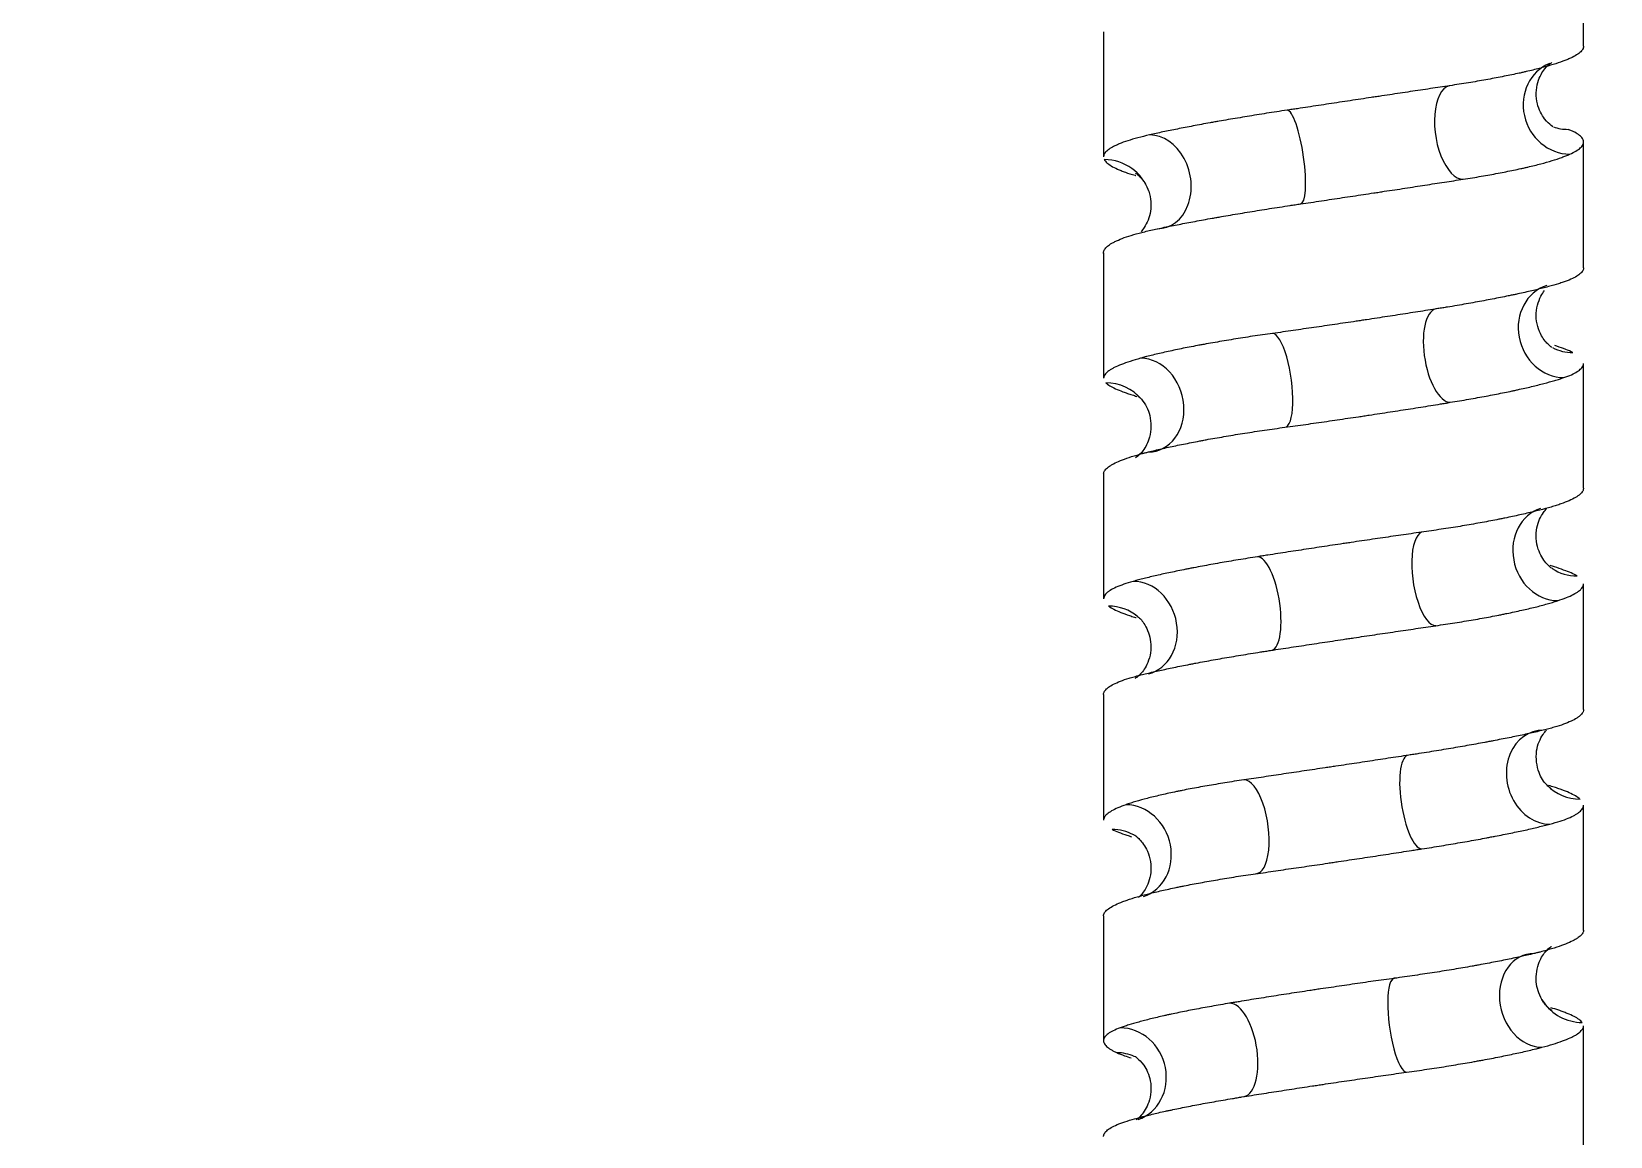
# Model space of a CAD drawing. Header units: millimetres. Extents: x 6110 to 6704, y -2661 to -1821.
# Drawn here: x 6578.83 to 6591.33, y -2314.88 to -2306.13 of the extents above; entities that cross this region are included whole.
import ezdxf

# ---------------------------------------------------------------- set-up
doc = ezdxf.new("R2010")
doc.units = ezdxf.units.MM
doc.header["$LTSCALE"] = 0.1
doc.linetypes.add('HIDDEN2', pattern=[4.7625, 3.175, -1.5875])
doc.layers.add('1', color=4, linetype='HIDDEN2', lineweight=13)
doc.layers.add('DIM', color=3, linetype='Continuous', lineweight=9)

msp = doc.modelspace()

# ---------------------------------------------------------------- hatches: boundary and pattern name
at = {"layer": 'DIM'}
h = msp.add_hatch(dxfattribs=at)
h.set_pattern_fill('ANSI31', color=2)
edge = h.paths.add_edge_path()
edge.add_line((6619.617, -2595.98), (6619.617, -1962.206))
edge.add_line((6634.617, -1966.11), (6619.617, -1966.11))
edge.add_line((6634.617, -2610.98), (6634.617, -1966.11))
edge.add_line((6634.617, -2610.98), (6184.457, -2610.98))
edge.add_line((6619.617, -2595.98), (6184.457, -2595.98))
edge.add_line((6184.457, -2610.98), (6184.457, -2595.98))

# ---------------------------------------------------------------- linework, layer by layer
at = {"layer": '1', "color": 7, "linetype": 'Continuous', "lineweight": -3}
for p, q in [((6591.122, -2306.245), (6591.122, -2305.257)), ((6587.322, -2306.13), (6587.322, -2307.122)), ((6591.122, -2307.999), (6591.122, -2307.003)), ((6587.322, -2307.88), (6587.322, -2308.873)), ((6591.121, -2309.746), (6591.122, -2308.757)), ((6587.322, -2309.63), (6587.321, -2310.621)), ((6590.878, -2310.383), (6590.875, -2310.382)), ((6591.121, -2311.498), (6591.121, -2310.504)), ((6587.321, -2311.379), (6587.321, -2312.373)), ((6591.121, -2313.247), (6591.121, -2312.256)), ((6587.561, -2312.491), (6587.56, -2312.491)), ((6587.321, -2313.131), (6587.321, -2314.12)), ((6591.121, -2314.997), (6591.121, -2314.004)), ((6587.573, -2314.248), (6587.564, -2314.244))]:
    msp.add_line(p, q, dxfattribs=at)
for centre, major_axis, ratio, start_param, end_param in [((6590.993, -2306.729), (0.141, -0.347), 0.922387, 3.142098, 5.922125), ((6590.125, -2306.927), (0.057, -0.371), 0.471588, 3.068767, 6.210586), ((6588.827, -2307.123), (0.055, -0.371), 0.205992, 6.254372, 9.393361), ((6591.015, -2306.532), (0.142, 0.347), 0.935648, 3.171113, 3.508158), ((6587.717, -2307.319), (0.08, -0.366), 0.785239, 6.112913, 9.254605), ((6587.324, -2307.514), (0.355, 0.12), 0.988317, 6.282662, 7.522778), ((6590.945, -2308.497), (0.115, -0.357), 0.899286, 3.142089, 6.001617), ((6590.017, -2308.694), (0.06, -0.37), 0.413727, 3.075451, 6.21443), ((6588.708, -2308.891), (0.052, -0.371), 0.267516, 6.246477, 9.388169), ((6591.052, -2308.3), (0.181, 0.329), 0.953163, 3.158432, 3.622905), ((6587.645, -2309.087), (0.095, -0.363), 0.821278, 6.073307, 9.211958), ((6587.334, -2309.282), (0.287, 0.242), 0.984857, 6.282499, 7.146098), ((6590.891, -2310.265), (0.11, -0.358), 0.869087, 3.141973, 6.019965), ((6589.904, -2310.462), (0.054, -0.371), 0.35644, 3.089548, 6.231239), ((6588.592, -2310.659), (0.057, -0.371), 0.328088, 6.234505, 9.373144), ((6591.08, -2310.068), (0.206, 0.314), 0.969708, 3.14003, 3.708005), ((6587.581, -2310.854), (0.096, -0.362), 0.856093, 0.000237, 2.918447), ((6587.351, -2311.05), (0.239, 0.289), 0.973971, 6.280141, 6.959185), ((6590.829, -2312.033), (0.092, -0.364), 0.838765, 2.93172, 6.073408), ((6589.789, -2312.23), (0.057, -0.371), 0.295371, 3.096959, 6.235583), ((6588.479, -2312.426), (0.054, -0.371), 0.387283, 6.227316, 9.369059), ((6591.102, -2311.836), (0.269, 0.261), 0.979233, 3.141829, 3.931522), ((6587.522, -2312.622), (0.116, -0.356), 0.885109, 0.000357, 2.859398), ((6587.377, -2312.818), (0.183, 0.327), 0.962533, 0.000489, 0.494517), ((6590.761, -2313.801), (0.091, -0.364), 0.801478, 2.944083, 6.082692), ((6589.672, -2313.998), (0.051, -0.371), 0.235337, 3.108313, 6.25003), ((6588.368, -2314.194), (0.061, -0.37), 0.444747, 6.21251, 9.351442), ((6591.115, -2313.604), (0.323, 0.19), 0.987856, 3.132155, 3.190227), ((6591.115, -2313.604), (0.323, 0.19), 0.987856, 3.190227, 4.175243), ((6587.472, -2314.39), (0.122, -0.355), 0.912864, 0.000287, 2.838059), ((6587.409, -2314.586), (0.164, 0.337), 0.943613, 0.026658, 0.427369)]:
    msp.add_ellipse(centre, major_axis=major_axis, ratio=ratio, start_param=start_param, end_param=end_param, dxfattribs=at)
for points, knots in [([(6591.122, -2306.245), (6591.122, -2306.247), (6591.121, -2306.249), (6591.121, -2306.253), (6591.12, -2306.255), (6591.117, -2306.266), (6591.112, -2306.274), (6591.097, -2306.291), (6591.078, -2306.308), (6591.049, -2306.325), (6591.023, -2306.338), (6591.014, -2306.342), (6590.999, -2306.348), (6590.994, -2306.35), (6590.984, -2306.354), (6590.978, -2306.356), (6590.973, -2306.358)], [0, 0, 0, 0, 0.054399, 0.054399, 0.110023, 0.110023, 0.332517, 0.332517, 0.555011, 0.777506, 0.777506, 0.888753, 0.888753, 0.944376, 0.944376, 1, 1, 1, 1]), ([(6590.973, -2306.358), (6590.951, -2306.367), (6590.927, -2306.375), (6590.875, -2306.392), (6590.819, -2306.408), (6590.755, -2306.425), (6590.704, -2306.438), (6590.677, -2306.444), (6590.65, -2306.45), (6590.631, -2306.455), (6590.622, -2306.457), (6590.574, -2306.467), (6590.534, -2306.475), (6590.452, -2306.492), (6590.366, -2306.508), (6590.275, -2306.524), (6590.204, -2306.536), (6590.18, -2306.54), (6590.131, -2306.547), (6590.106, -2306.551), (6590.081, -2306.555)], [0, 0, 0, 0, 0.125, 0.125, 0.25, 0.375, 0.375, 0.4375, 0.46875, 0.46875, 0.5, 0.5, 0.625, 0.625, 0.75, 0.875, 0.875, 0.9375, 0.9375, 1, 1, 1, 1]), ([(6590.879, -2306.885), (6590.879, -2306.885), (6590.869, -2306.875), (6590.81, -2306.829), (6590.741, -2306.699), (6590.746, -2306.532), (6590.814, -2306.417), (6590.861, -2306.379), (6590.869, -2306.375), (6590.869, -2306.374)], [0, 0, 0, 0, 0.122543, 0.266352, 0.424561, 0.608537, 0.762999, 0.893933, 1, 1, 1, 1]), ([(6590.081, -2306.555), (6590.031, -2306.563), (6589.98, -2306.57), (6589.876, -2306.586), (6589.77, -2306.602), (6589.662, -2306.618), (6589.58, -2306.631), (6589.552, -2306.635), (6589.511, -2306.641), (6589.497, -2306.643), (6589.469, -2306.647), (6589.455, -2306.649), (6589.385, -2306.66), (6589.329, -2306.668), (6589.217, -2306.685), (6589.106, -2306.702), (6588.995, -2306.719), (6588.912, -2306.731), (6588.884, -2306.735), (6588.843, -2306.742), (6588.829, -2306.744), (6588.801, -2306.748), (6588.787, -2306.75), (6588.774, -2306.752)], [0, 0, 0, 0, 0.125, 0.125, 0.25, 0.375, 0.375, 0.4375, 0.4375, 0.46875, 0.46875, 0.5, 0.5, 0.625, 0.625, 0.75, 0.875, 0.875, 0.9375, 0.9375, 0.96875, 0.96875, 1, 1, 1, 1]), ([(6588.774, -2306.752), (6588.719, -2306.76), (6588.665, -2306.768), (6588.56, -2306.785), (6588.457, -2306.802), (6588.358, -2306.818), (6588.284, -2306.831), (6588.26, -2306.835), (6588.224, -2306.841), (6588.213, -2306.843), (6588.189, -2306.847), (6588.177, -2306.85), (6588.119, -2306.86), (6588.074, -2306.868), (6587.988, -2306.885), (6587.904, -2306.901), (6587.828, -2306.916), (6587.773, -2306.928), (6587.755, -2306.932), (6587.72, -2306.94), (6587.703, -2306.943), (6587.686, -2306.947)], [0, 0, 0, 0, 0.125, 0.125, 0.25, 0.375, 0.375, 0.4375, 0.4375, 0.46875, 0.46875, 0.5, 0.5, 0.625, 0.625, 0.75, 0.875, 0.875, 0.9375, 0.9375, 1, 1, 1, 1]), ([(6587.686, -2306.947), (6587.653, -2306.955), (6587.622, -2306.963), (6587.564, -2306.978), (6587.511, -2306.994), (6587.466, -2307.01), (6587.436, -2307.023), (6587.427, -2307.027), (6587.414, -2307.033), (6587.409, -2307.035), (6587.401, -2307.039), (6587.397, -2307.041), (6587.378, -2307.052), (6587.365, -2307.06), (6587.344, -2307.077), (6587.328, -2307.094), (6587.322, -2307.11), (6587.322, -2307.12), (6587.322, -2307.121), (6587.322, -2307.122)], [0, 0, 0, 0, 0.140102, 0.140102, 0.280205, 0.420307, 0.420307, 0.490358, 0.490358, 0.525384, 0.525384, 0.56041, 0.56041, 0.700512, 0.700512, 0.840614, 0.980717, 0.980717, 1, 1, 1, 1]), ([(6591.012, -2307.1), (6591.031, -2307.092), (6591.047, -2307.084), (6591.075, -2307.067), (6591.098, -2307.051), (6591.112, -2307.034), (6591.118, -2307.021), (6591.12, -2307.017), (6591.121, -2307.011), (6591.121, -2307.009), (6591.122, -2307.004), (6591.122, -2307.002), (6591.121, -2306.992), (6591.118, -2306.983), (6591.107, -2306.967), (6591.091, -2306.951), (6591.066, -2306.935), (6591.044, -2306.923), (6591.035, -2306.919), (6591.018, -2306.911), (6591.009, -2306.908), (6590.999, -2306.904)], [0, 0, 0, 0, 0.125, 0.125, 0.25, 0.375, 0.375, 0.4375, 0.4375, 0.46875, 0.46875, 0.5, 0.5, 0.625, 0.625, 0.75, 0.875, 0.875, 0.9375, 0.9375, 1, 1, 1, 1]), ([(6590.169, -2307.298), (6590.218, -2307.291), (6590.266, -2307.283), (6590.357, -2307.267), (6590.446, -2307.251), (6590.528, -2307.235), (6590.587, -2307.222), (6590.616, -2307.216), (6590.644, -2307.21), (6590.663, -2307.206), (6590.672, -2307.204), (6590.717, -2307.193), (6590.751, -2307.185), (6590.815, -2307.168), (6590.874, -2307.151), (6590.925, -2307.134), (6590.96, -2307.121), (6590.971, -2307.117), (6590.987, -2307.111), (6590.993, -2307.109), (6591.003, -2307.105), (6591.007, -2307.103), (6591.012, -2307.1)], [0, 0, 0, 0, 0.125, 0.125, 0.25, 0.375, 0.375, 0.4375, 0.46875, 0.46875, 0.5, 0.5, 0.625, 0.625, 0.75, 0.875, 0.875, 0.9375, 0.9375, 0.96875, 0.96875, 1, 1, 1, 1]), ([(6587.327, -2307.143), (6587.332, -2307.152), (6587.339, -2307.16), (6587.357, -2307.176), (6587.38, -2307.193), (6587.412, -2307.209), (6587.44, -2307.222), (6587.45, -2307.226), (6587.466, -2307.232), (6587.471, -2307.235), (6587.482, -2307.239), (6587.488, -2307.241), (6587.517, -2307.251), (6587.543, -2307.26), (6587.573, -2307.268), (6587.575, -2307.269), (6587.578, -2307.27)], [0, 0, 0, 0, 0.196189, 0.196189, 0.392378, 0.588567, 0.588567, 0.686661, 0.686661, 0.735709, 0.735709, 0.784756, 0.784756, 0.980945, 0.980945, 1, 1, 1, 1]), ([(6587.574, -2307.25), (6587.574, -2307.25), (6587.576, -2307.251), (6587.596, -2307.261), (6587.652, -2307.326), (6587.673, -2307.378), (6587.679, -2307.394)], [0, 0, 0, 0, 0.040616, 0.470639, 0.844906, 1, 1, 1, 1]), ([(6588.88, -2307.494), (6588.935, -2307.486), (6588.991, -2307.478), (6589.101, -2307.461), (6589.212, -2307.444), (6589.322, -2307.428), (6589.406, -2307.415), (6589.433, -2307.411), (6589.475, -2307.405), (6589.489, -2307.403), (6589.516, -2307.398), (6589.53, -2307.396), (6589.599, -2307.386), (6589.654, -2307.378), (6589.761, -2307.361), (6589.867, -2307.345), (6589.969, -2307.329), (6590.045, -2307.317), (6590.07, -2307.314), (6590.12, -2307.306), (6590.145, -2307.302), (6590.169, -2307.298)], [0, 0, 0, 0, 0.125, 0.125, 0.25, 0.375, 0.375, 0.4375, 0.4375, 0.46875, 0.46875, 0.5, 0.5, 0.625, 0.625, 0.75, 0.875, 0.875, 0.9375, 0.9375, 1, 1, 1, 1]), ([(6587.679, -2307.394), (6587.695, -2307.451), (6587.706, -2307.55), (6587.657, -2307.666), (6587.626, -2307.705), (6587.618, -2307.714)], [0, 0, 0, 0, 0.428888, 0.831945, 1, 1, 1, 1]), ([(6587.747, -2307.691), (6587.783, -2307.683), (6587.82, -2307.675), (6587.898, -2307.66), (6587.979, -2307.644), (6588.067, -2307.628), (6588.135, -2307.615), (6588.17, -2307.609), (6588.206, -2307.603), (6588.23, -2307.599), (6588.242, -2307.597), (6588.302, -2307.586), (6588.352, -2307.578), (6588.452, -2307.561), (6588.555, -2307.544), (6588.661, -2307.527), (6588.742, -2307.515), (6588.77, -2307.511), (6588.811, -2307.504), (6588.825, -2307.502), (6588.852, -2307.498), (6588.866, -2307.496), (6588.88, -2307.494)], [0, 0, 0, 0, 0.125, 0.125, 0.25, 0.375, 0.375, 0.4375, 0.46875, 0.46875, 0.5, 0.5, 0.625, 0.625, 0.75, 0.875, 0.875, 0.9375, 0.9375, 0.96875, 0.96875, 1, 1, 1, 1]), ([(6587.322, -2307.886), (6587.321, -2307.877), (6587.322, -2307.869), (6587.33, -2307.853), (6587.342, -2307.836), (6587.364, -2307.819), (6587.384, -2307.807), (6587.391, -2307.803), (6587.403, -2307.797), (6587.407, -2307.794), (6587.416, -2307.79), (6587.42, -2307.788), (6587.443, -2307.778), (6587.463, -2307.769), (6587.508, -2307.753), (6587.558, -2307.737), (6587.616, -2307.721), (6587.663, -2307.71), (6587.679, -2307.706), (6587.712, -2307.698), (6587.729, -2307.694), (6587.747, -2307.691)], [0, 0, 0, 0, 0.125, 0.125, 0.25, 0.375, 0.375, 0.4375, 0.4375, 0.46875, 0.46875, 0.5, 0.5, 0.625, 0.625, 0.75, 0.875, 0.875, 0.9375, 0.9375, 1, 1, 1, 1]), ([(6591.122, -2307.999), (6591.122, -2308), (6591.121, -2308.002), (6591.121, -2308.008), (6591.119, -2308.013), (6591.117, -2308.019), (6591.116, -2308.021), (6591.113, -2308.025), (6591.112, -2308.027), (6591.104, -2308.038), (6591.096, -2308.046), (6591.074, -2308.063), (6591.048, -2308.079), (6591.012, -2308.095), (6590.982, -2308.107), (6590.971, -2308.11), (6590.948, -2308.118), (6590.936, -2308.122), (6590.924, -2308.126)], [0, 0, 0, 0, 0.042374, 0.042374, 0.138136, 0.138136, 0.186018, 0.186018, 0.233899, 0.233899, 0.425424, 0.425424, 0.616949, 0.808475, 0.808475, 0.904237, 0.904237, 1, 1, 1, 1]), ([(6590.924, -2308.126), (6590.899, -2308.133), (6590.872, -2308.141), (6590.813, -2308.157), (6590.751, -2308.173), (6590.681, -2308.189), (6590.625, -2308.202), (6590.596, -2308.208), (6590.567, -2308.214), (6590.546, -2308.218), (6590.536, -2308.22), (6590.485, -2308.231), (6590.443, -2308.239), (6590.355, -2308.256), (6590.265, -2308.273), (6590.169, -2308.29), (6590.095, -2308.303), (6590.07, -2308.307), (6590.031, -2308.313), (6590.019, -2308.315), (6589.993, -2308.319), (6589.98, -2308.321), (6589.967, -2308.323)], [0, 0, 0, 0, 0.125, 0.125, 0.25, 0.375, 0.375, 0.4375, 0.46875, 0.46875, 0.5, 0.5, 0.625, 0.625, 0.75, 0.875, 0.875, 0.9375, 0.9375, 0.96875, 0.96875, 1, 1, 1, 1]), ([(6590.871, -2308.629), (6590.868, -2308.632), (6590.853, -2308.618), (6590.778, -2308.541), (6590.73, -2308.381), (6590.768, -2308.244), (6590.803, -2308.192), (6590.813, -2308.18)], [0, 0, 0, 0, 0.212197, 0.40902, 0.660557, 0.902507, 1, 1, 1, 1]), ([(6589.967, -2308.323), (6589.915, -2308.332), (6589.863, -2308.34), (6589.757, -2308.356), (6589.651, -2308.373), (6589.542, -2308.39), (6589.459, -2308.402), (6589.432, -2308.407), (6589.39, -2308.413), (6589.376, -2308.415), (6589.348, -2308.419), (6589.334, -2308.421), (6589.264, -2308.432), (6589.208, -2308.44), (6589.097, -2308.456), (6588.987, -2308.473), (6588.877, -2308.488), (6588.796, -2308.5), (6588.769, -2308.504), (6588.714, -2308.512), (6588.687, -2308.515), (6588.66, -2308.519)], [0, 0, 0, 0, 0.125, 0.125, 0.25, 0.375, 0.375, 0.4375, 0.4375, 0.46875, 0.46875, 0.5, 0.5, 0.625, 0.625, 0.75, 0.875, 0.875, 0.9375, 0.9375, 1, 1, 1, 1]), ([(6588.66, -2308.519), (6588.606, -2308.527), (6588.553, -2308.534), (6588.45, -2308.55), (6588.348, -2308.566), (6588.252, -2308.582), (6588.181, -2308.595), (6588.157, -2308.599), (6588.123, -2308.605), (6588.111, -2308.607), (6588.089, -2308.611), (6588.077, -2308.613), (6588.021, -2308.624), (6587.978, -2308.632), (6587.896, -2308.649), (6587.817, -2308.666), (6587.746, -2308.682), (6587.695, -2308.695), (6587.678, -2308.699), (6587.654, -2308.705), (6587.646, -2308.707), (6587.63, -2308.712), (6587.623, -2308.714), (6587.615, -2308.716)], [0, 0, 0, 0, 0.125, 0.125, 0.25, 0.375, 0.375, 0.4375, 0.4375, 0.46875, 0.46875, 0.5, 0.5, 0.625, 0.625, 0.75, 0.875, 0.875, 0.9375, 0.9375, 0.96875, 0.96875, 1, 1, 1, 1]), ([(6591.037, -2308.671), (6591.02, -2308.663), (6591.001, -2308.654), (6590.959, -2308.638), (6590.931, -2308.628), (6590.9, -2308.618), (6590.895, -2308.616)], [0, 0, 0, 0, 0.453308, 0.453308, 0.906617, 1, 1, 1, 1]), ([(6587.615, -2308.716), (6587.585, -2308.724), (6587.558, -2308.732), (6587.507, -2308.749), (6587.46, -2308.765), (6587.423, -2308.782), (6587.398, -2308.794), (6587.391, -2308.798), (6587.38, -2308.805), (6587.376, -2308.807), (6587.37, -2308.811), (6587.367, -2308.813), (6587.352, -2308.824), (6587.343, -2308.832), (6587.329, -2308.848), (6587.323, -2308.86), (6587.322, -2308.871), (6587.322, -2308.874)], [0, 0, 0, 0, 0.155757, 0.155757, 0.311513, 0.46727, 0.46727, 0.545148, 0.545148, 0.584088, 0.584088, 0.623027, 0.623027, 0.778783, 0.778783, 0.93454, 1, 1, 1, 1]), ([(6590.966, -2308.869), (6590.988, -2308.861), (6591.008, -2308.854), (6591.043, -2308.838), (6591.074, -2308.822), (6591.094, -2308.806), (6591.106, -2308.793), (6591.11, -2308.789), (6591.114, -2308.783), (6591.115, -2308.781), (6591.117, -2308.776), (6591.118, -2308.774), (6591.121, -2308.767), (6591.122, -2308.762), (6591.122, -2308.757)], [0, 0, 0, 0, 0.217704, 0.217704, 0.435408, 0.653112, 0.653112, 0.761964, 0.761964, 0.81639, 0.81639, 0.870816, 0.870816, 1, 1, 1, 1]), ([(6590.066, -2309.065), (6590.116, -2309.057), (6590.165, -2309.049), (6590.26, -2309.032), (6590.352, -2309.016), (6590.438, -2308.999), (6590.5, -2308.986), (6590.531, -2308.98), (6590.561, -2308.974), (6590.58, -2308.97), (6590.59, -2308.967), (6590.638, -2308.957), (6590.675, -2308.949), (6590.744, -2308.932), (6590.809, -2308.916), (6590.866, -2308.9), (6590.906, -2308.888), (6590.919, -2308.884), (6590.943, -2308.877), (6590.955, -2308.873), (6590.966, -2308.869)], [0, 0, 0, 0, 0.125, 0.125, 0.25, 0.375, 0.375, 0.4375, 0.46875, 0.46875, 0.5, 0.5, 0.625, 0.625, 0.75, 0.875, 0.875, 0.9375, 0.9375, 1, 1, 1, 1]), ([(6587.34, -2308.911), (6587.348, -2308.918), (6587.358, -2308.926), (6587.384, -2308.941), (6587.414, -2308.957), (6587.453, -2308.973), (6587.486, -2308.986), (6587.498, -2308.99), (6587.516, -2308.996), (6587.522, -2308.998), (6587.535, -2309.002), (6587.542, -2309.005), (6587.56, -2309.01), (6587.572, -2309.014), (6587.585, -2309.018)], [0, 0, 0, 0, 0.225048, 0.225048, 0.450096, 0.675144, 0.675144, 0.787668, 0.787668, 0.84393, 0.84393, 0.900192, 0.900192, 1, 1, 1, 1]), ([(6587.568, -2308.992), (6587.568, -2308.992), (6587.576, -2308.996), (6587.602, -2309.022), (6587.621, -2309.041)], [0, 0, 0, 0, 0.464207, 1, 1, 1, 1]), ([(6587.621, -2309.041), (6587.654, -2309.079), (6587.699, -2309.164), (6587.7, -2309.338), (6587.635, -2309.454), (6587.584, -2309.5), (6587.574, -2309.505), (6587.574, -2309.505)], [0, 0, 0, 0, 0.225718, 0.467773, 0.664456, 0.831689, 1, 1, 1, 1]), ([(6588.757, -2309.262), (6588.811, -2309.255), (6588.867, -2309.247), (6588.977, -2309.232), (6589.088, -2309.216), (6589.2, -2309.199), (6589.284, -2309.187), (6589.312, -2309.183), (6589.354, -2309.177), (6589.368, -2309.175), (6589.396, -2309.17), (6589.41, -2309.168), (6589.48, -2309.158), (6589.535, -2309.149), (6589.645, -2309.132), (6589.753, -2309.116), (6589.859, -2309.099), (6589.937, -2309.086), (6589.963, -2309.082), (6590.002, -2309.076), (6590.015, -2309.074), (6590.04, -2309.07), (6590.053, -2309.067), (6590.066, -2309.065)], [0, 0, 0, 0, 0.125, 0.125, 0.25, 0.375, 0.375, 0.4375, 0.4375, 0.46875, 0.46875, 0.5, 0.5, 0.625, 0.625, 0.75, 0.875, 0.875, 0.9375, 0.9375, 0.96875, 0.96875, 1, 1, 1, 1]), ([(6587.676, -2309.458), (6587.709, -2309.45), (6587.743, -2309.441), (6587.815, -2309.425), (6587.891, -2309.408), (6587.974, -2309.392), (6588.038, -2309.379), (6588.071, -2309.373), (6588.105, -2309.367), (6588.127, -2309.362), (6588.139, -2309.36), (6588.197, -2309.35), (6588.244, -2309.342), (6588.341, -2309.325), (6588.44, -2309.309), (6588.543, -2309.293), (6588.622, -2309.282), (6588.648, -2309.278), (6588.702, -2309.27), (6588.729, -2309.266), (6588.757, -2309.262)], [0, 0, 0, 0, 0.125, 0.125, 0.25, 0.375, 0.375, 0.4375, 0.46875, 0.46875, 0.5, 0.5, 0.625, 0.625, 0.75, 0.875, 0.875, 0.9375, 0.9375, 1, 1, 1, 1]), ([(6587.322, -2309.632), (6587.322, -2309.631), (6587.322, -2309.631), (6587.322, -2309.623), (6587.327, -2309.607), (6587.342, -2309.591), (6587.357, -2309.579), (6587.362, -2309.575), (6587.371, -2309.568), (6587.375, -2309.566), (6587.382, -2309.562), (6587.385, -2309.56), (6587.404, -2309.55), (6587.421, -2309.541), (6587.46, -2309.524), (6587.503, -2309.508), (6587.555, -2309.491), (6587.598, -2309.479), (6587.613, -2309.474), (6587.636, -2309.468), (6587.644, -2309.466), (6587.66, -2309.462), (6587.668, -2309.46), (6587.676, -2309.458)], [0, 0, 0, 0, 0.004392, 0.004392, 0.146622, 0.288851, 0.288851, 0.359966, 0.359966, 0.395524, 0.395524, 0.431081, 0.431081, 0.573311, 0.573311, 0.715541, 0.85777, 0.85777, 0.928885, 0.928885, 0.964443, 0.964443, 1, 1, 1, 1]), ([(6591.121, -2309.745), (6591.121, -2309.752), (6591.119, -2309.76), (6591.112, -2309.772), (6591.109, -2309.776), (6591.104, -2309.783), (6591.102, -2309.785), (6591.098, -2309.789), (6591.096, -2309.791), (6591.083, -2309.802), (6591.071, -2309.81), (6591.043, -2309.827), (6591.009, -2309.844), (6590.966, -2309.861), (6590.931, -2309.873), (6590.918, -2309.878), (6590.899, -2309.884), (6590.892, -2309.886), (6590.878, -2309.89), (6590.871, -2309.892), (6590.864, -2309.894)], [0, 0, 0, 0, 0.159736, 0.159736, 0.243762, 0.243762, 0.285775, 0.285775, 0.327788, 0.327788, 0.495841, 0.495841, 0.663894, 0.831947, 0.831947, 0.915974, 0.915974, 0.957987, 0.957987, 1, 1, 1, 1]), ([(6590.864, -2309.894), (6590.836, -2309.903), (6590.806, -2309.911), (6590.742, -2309.927), (6590.674, -2309.944), (6590.599, -2309.961), (6590.54, -2309.973), (6590.509, -2309.98), (6590.478, -2309.986), (6590.457, -2309.99), (6590.446, -2309.992), (6590.392, -2310.003), (6590.348, -2310.011), (6590.256, -2310.028), (6590.163, -2310.044), (6590.064, -2310.06), (6589.988, -2310.071), (6589.962, -2310.075), (6589.91, -2310.083), (6589.884, -2310.087), (6589.857, -2310.091)], [0, 0, 0, 0, 0.125, 0.125, 0.25, 0.375, 0.375, 0.4375, 0.46875, 0.46875, 0.5, 0.5, 0.625, 0.625, 0.75, 0.875, 0.875, 0.9375, 0.9375, 1, 1, 1, 1]), ([(6590.875, -2310.382), (6590.859, -2310.375), (6590.826, -2310.345), (6590.748, -2310.227), (6590.738, -2310.06), (6590.791, -2309.95), (6590.821, -2309.915), (6590.829, -2309.907)], [0, 0, 0, 0, 0.201855, 0.420338, 0.682744, 0.906582, 1, 1, 1, 1]), ([(6589.857, -2310.091), (6589.804, -2310.098), (6589.75, -2310.106), (6589.642, -2310.122), (6589.533, -2310.137), (6589.422, -2310.154), (6589.338, -2310.166), (6589.31, -2310.17), (6589.268, -2310.177), (6589.254, -2310.179), (6589.226, -2310.183), (6589.212, -2310.185), (6589.141, -2310.196), (6589.085, -2310.204), (6588.974, -2310.221), (6588.864, -2310.238), (6588.755, -2310.254), (6588.675, -2310.267), (6588.648, -2310.271), (6588.608, -2310.277), (6588.594, -2310.279), (6588.568, -2310.283), (6588.554, -2310.286), (6588.541, -2310.288)], [0, 0, 0, 0, 0.125, 0.125, 0.25, 0.375, 0.375, 0.4375, 0.4375, 0.46875, 0.46875, 0.5, 0.5, 0.625, 0.625, 0.75, 0.875, 0.875, 0.9375, 0.9375, 0.96875, 0.96875, 1, 1, 1, 1]), ([(6588.541, -2310.288), (6588.489, -2310.296), (6588.438, -2310.304), (6588.338, -2310.321), (6588.24, -2310.337), (6588.148, -2310.354), (6588.081, -2310.366), (6588.047, -2310.373), (6588.015, -2310.379), (6587.993, -2310.383), (6587.983, -2310.385), (6587.93, -2310.396), (6587.89, -2310.404), (6587.813, -2310.42), (6587.74, -2310.436), (6587.674, -2310.452), (6587.627, -2310.464), (6587.612, -2310.468), (6587.583, -2310.475), (6587.569, -2310.479), (6587.556, -2310.483)], [0, 0, 0, 0, 0.125, 0.125, 0.25, 0.375, 0.375, 0.4375, 0.46875, 0.46875, 0.5, 0.5, 0.625, 0.625, 0.75, 0.875, 0.875, 0.9375, 0.9375, 1, 1, 1, 1]), ([(6591.07, -2310.44), (6591.057, -2310.432), (6591.041, -2310.424), (6591.006, -2310.409), (6590.966, -2310.393), (6590.917, -2310.376), (6590.88, -2310.365), (6590.869, -2310.361), (6590.858, -2310.358)], [0, 0, 0, 0, 0.295137, 0.295137, 0.590275, 0.885412, 0.885412, 1, 1, 1, 1]), ([(6587.556, -2310.483), (6587.528, -2310.49), (6587.504, -2310.498), (6587.459, -2310.514), (6587.418, -2310.529), (6587.387, -2310.546), (6587.368, -2310.558), (6587.362, -2310.562), (6587.354, -2310.568), (6587.351, -2310.57), (6587.346, -2310.575), (6587.344, -2310.577), (6587.334, -2310.587), (6587.328, -2310.596), (6587.323, -2310.61), (6587.321, -2310.615), (6587.321, -2310.621)], [0, 0, 0, 0, 0.176316, 0.176316, 0.352632, 0.528947, 0.528947, 0.617105, 0.617105, 0.661184, 0.661184, 0.705263, 0.705263, 0.881579, 0.881579, 1, 1, 1, 1]), ([(6590.916, -2310.636), (6590.942, -2310.628), (6590.964, -2310.62), (6591.006, -2310.603), (6591.042, -2310.586), (6591.07, -2310.57), (6591.087, -2310.557), (6591.092, -2310.553), (6591.099, -2310.547), (6591.101, -2310.544), (6591.105, -2310.54), (6591.107, -2310.538), (6591.115, -2310.528), (6591.119, -2310.519), (6591.121, -2310.508), (6591.121, -2310.506), (6591.121, -2310.503)], [0, 0, 0, 0, 0.187459, 0.187459, 0.374918, 0.562378, 0.562378, 0.656107, 0.656107, 0.702972, 0.702972, 0.749837, 0.749837, 0.937296, 0.937296, 1, 1, 1, 1]), ([(6589.951, -2310.834), (6590.003, -2310.826), (6590.054, -2310.819), (6590.153, -2310.803), (6590.25, -2310.787), (6590.341, -2310.771), (6590.407, -2310.758), (6590.44, -2310.752), (6590.472, -2310.746), (6590.493, -2310.741), (6590.503, -2310.739), (6590.555, -2310.729), (6590.594, -2310.72), (6590.669, -2310.703), (6590.74, -2310.687), (6590.803, -2310.67), (6590.848, -2310.657), (6590.862, -2310.653), (6590.883, -2310.647), (6590.89, -2310.645), (6590.903, -2310.64), (6590.91, -2310.638), (6590.916, -2310.636)], [0, 0, 0, 0, 0.125, 0.125, 0.25, 0.375, 0.375, 0.4375, 0.46875, 0.46875, 0.5, 0.5, 0.625, 0.625, 0.75, 0.875, 0.875, 0.9375, 0.9375, 0.96875, 0.96875, 1, 1, 1, 1]), ([(6587.362, -2310.679), (6587.373, -2310.687), (6587.387, -2310.695), (6587.419, -2310.712), (6587.456, -2310.728), (6587.502, -2310.745), (6587.539, -2310.758), (6587.552, -2310.762), (6587.571, -2310.767), (6587.575, -2310.769), (6587.58, -2310.77)], [0, 0, 0, 0, 0.272926, 0.272926, 0.545852, 0.818778, 0.818778, 0.955241, 0.955241, 1, 1, 1, 1]), ([(6587.59, -2310.761), (6587.612, -2310.775), (6587.65, -2310.82), (6587.71, -2310.965), (6587.683, -2311.127), (6587.613, -2311.223), (6587.576, -2311.249), (6587.571, -2311.252), (6587.571, -2311.252)], [0, 0, 0, 0, 0.173929, 0.366671, 0.578761, 0.752884, 0.904692, 1, 1, 1, 1]), ([(6587.573, -2310.748), (6587.573, -2310.748), (6587.577, -2310.75), (6587.587, -2310.758), (6587.59, -2310.761)], [0, 0, 0, 0, 0.682256, 1, 1, 1, 1]), ([(6588.644, -2311.03), (6588.697, -2311.021), (6588.751, -2311.013), (6588.86, -2310.997), (6588.969, -2310.98), (6589.079, -2310.963), (6589.162, -2310.951), (6589.19, -2310.947), (6589.232, -2310.94), (6589.246, -2310.938), (6589.274, -2310.934), (6589.288, -2310.932), (6589.358, -2310.921), (6589.413, -2310.913), (6589.523, -2310.897), (6589.633, -2310.881), (6589.74, -2310.865), (6589.819, -2310.853), (6589.846, -2310.849), (6589.898, -2310.842), (6589.925, -2310.838), (6589.951, -2310.834)], [0, 0, 0, 0, 0.125, 0.125, 0.25, 0.375, 0.375, 0.4375, 0.4375, 0.46875, 0.46875, 0.5, 0.5, 0.625, 0.625, 0.75, 0.875, 0.875, 0.9375, 0.9375, 1, 1, 1, 1]), ([(6587.606, -2311.226), (6587.636, -2311.219), (6587.667, -2311.211), (6587.735, -2311.195), (6587.805, -2311.18), (6587.883, -2311.163), (6587.945, -2311.151), (6587.976, -2311.145), (6588.009, -2311.138), (6588.03, -2311.134), (6588.042, -2311.132), (6588.097, -2311.122), (6588.143, -2311.113), (6588.237, -2311.096), (6588.333, -2311.08), (6588.434, -2311.063), (6588.511, -2311.05), (6588.537, -2311.046), (6588.577, -2311.04), (6588.59, -2311.038), (6588.617, -2311.034), (6588.63, -2311.032), (6588.644, -2311.03)], [0, 0, 0, 0, 0.125, 0.125, 0.25, 0.375, 0.375, 0.4375, 0.46875, 0.46875, 0.5, 0.5, 0.625, 0.625, 0.75, 0.875, 0.875, 0.9375, 0.9375, 0.96875, 0.96875, 1, 1, 1, 1]), ([(6587.321, -2311.379), (6587.321, -2311.377), (6587.322, -2311.366), (6587.328, -2311.355), (6587.337, -2311.343), (6587.341, -2311.338), (6587.347, -2311.332), (6587.35, -2311.33), (6587.355, -2311.326), (6587.357, -2311.324), (6587.372, -2311.313), (6587.385, -2311.305), (6587.417, -2311.289), (6587.453, -2311.273), (6587.499, -2311.257), (6587.536, -2311.245), (6587.549, -2311.241), (6587.577, -2311.234), (6587.591, -2311.23), (6587.606, -2311.226)], [0, 0, 0, 0, 0.049392, 0.207827, 0.207827, 0.287044, 0.287044, 0.326653, 0.326653, 0.366261, 0.366261, 0.524696, 0.524696, 0.683131, 0.841565, 0.841565, 0.920783, 0.920783, 1, 1, 1, 1]), ([(6591.121, -2311.497), (6591.121, -2311.503), (6591.119, -2311.517), (6591.109, -2311.532), (6591.096, -2311.544), (6591.092, -2311.548), (6591.084, -2311.555), (6591.081, -2311.557), (6591.075, -2311.561), (6591.072, -2311.563), (6591.055, -2311.574), (6591.04, -2311.582), (6591.004, -2311.598), (6590.965, -2311.615), (6590.916, -2311.631), (6590.876, -2311.642), (6590.862, -2311.646), (6590.833, -2311.654), (6590.818, -2311.658), (6590.802, -2311.662)], [0, 0, 0, 0, 0.105064, 0.25422, 0.25422, 0.328798, 0.328798, 0.366087, 0.366087, 0.403376, 0.403376, 0.552532, 0.552532, 0.701688, 0.850844, 0.850844, 0.925422, 0.925422, 1, 1, 1, 1]), ([(6590.802, -2311.662), (6590.771, -2311.669), (6590.737, -2311.677), (6590.667, -2311.693), (6590.593, -2311.709), (6590.513, -2311.725), (6590.449, -2311.737), (6590.417, -2311.744), (6590.384, -2311.75), (6590.361, -2311.754), (6590.35, -2311.756), (6590.293, -2311.767), (6590.246, -2311.775), (6590.151, -2311.792), (6590.053, -2311.809), (6589.95, -2311.826), (6589.872, -2311.838), (6589.845, -2311.842), (6589.805, -2311.849), (6589.792, -2311.851), (6589.764, -2311.855), (6589.751, -2311.857), (6589.737, -2311.859)], [0, 0, 0, 0, 0.125, 0.125, 0.25, 0.375, 0.375, 0.4375, 0.46875, 0.46875, 0.5, 0.5, 0.625, 0.625, 0.75, 0.875, 0.875, 0.9375, 0.9375, 0.96875, 0.96875, 1, 1, 1, 1]), ([(6590.832, -2312.097), (6590.804, -2312.07), (6590.76, -2312.002), (6590.733, -2311.827), (6590.787, -2311.709), (6590.819, -2311.671), (6590.828, -2311.662)], [0, 0, 0, 0, 0.275955, 0.598794, 0.883125, 1, 1, 1, 1]), ([(6589.737, -2311.859), (6589.683, -2311.867), (6589.629, -2311.876), (6589.52, -2311.892), (6589.41, -2311.909), (6589.3, -2311.926), (6589.216, -2311.938), (6589.188, -2311.942), (6589.146, -2311.949), (6589.132, -2311.951), (6589.104, -2311.955), (6589.09, -2311.957), (6589.021, -2311.967), (6588.965, -2311.976), (6588.856, -2311.992), (6588.747, -2312.008), (6588.641, -2312.024), (6588.562, -2312.036), (6588.536, -2312.04), (6588.484, -2312.047), (6588.458, -2312.051), (6588.433, -2312.055)], [0, 0, 0, 0, 0.125, 0.125, 0.25, 0.375, 0.375, 0.4375, 0.4375, 0.46875, 0.46875, 0.5, 0.5, 0.625, 0.625, 0.75, 0.875, 0.875, 0.9375, 0.9375, 1, 1, 1, 1]), ([(6588.433, -2312.055), (6588.381, -2312.062), (6588.331, -2312.07), (6588.234, -2312.086), (6588.139, -2312.102), (6588.051, -2312.118), (6587.986, -2312.13), (6587.954, -2312.136), (6587.923, -2312.143), (6587.903, -2312.147), (6587.893, -2312.149), (6587.843, -2312.159), (6587.805, -2312.168), (6587.733, -2312.185), (6587.665, -2312.201), (6587.605, -2312.218), (6587.563, -2312.23), (6587.549, -2312.235), (6587.53, -2312.241), (6587.523, -2312.243), (6587.511, -2312.247), (6587.505, -2312.249), (6587.499, -2312.251)], [0, 0, 0, 0, 0.125, 0.125, 0.25, 0.375, 0.375, 0.4375, 0.46875, 0.46875, 0.5, 0.5, 0.625, 0.625, 0.75, 0.875, 0.875, 0.9375, 0.9375, 0.96875, 0.96875, 1, 1, 1, 1]), ([(6590.868, -2312.127), (6590.868, -2312.127), (6590.861, -2312.123), (6590.843, -2312.106), (6590.832, -2312.097)], [0, 0, 0, 0, 0.550784, 1, 1, 1, 1]), ([(6591.093, -2312.207), (6591.084, -2312.199), (6591.072, -2312.19), (6591.043, -2312.174), (6591.01, -2312.157), (6590.968, -2312.14), (6590.933, -2312.128), (6590.92, -2312.123), (6590.901, -2312.117), (6590.895, -2312.115), (6590.881, -2312.111), (6590.874, -2312.109), (6590.86, -2312.104), (6590.852, -2312.102), (6590.845, -2312.1)], [0, 0, 0, 0, 0.234481, 0.234481, 0.468961, 0.703442, 0.703442, 0.820682, 0.820682, 0.879302, 0.879302, 0.937922, 0.937922, 1, 1, 1, 1]), ([(6587.499, -2312.251), (6587.475, -2312.259), (6587.454, -2312.268), (6587.416, -2312.284), (6587.383, -2312.301), (6587.359, -2312.317), (6587.345, -2312.33), (6587.341, -2312.334), (6587.335, -2312.34), (6587.334, -2312.342), (6587.331, -2312.346), (6587.329, -2312.349), (6587.324, -2312.358), (6587.321, -2312.366), (6587.321, -2312.374)], [0, 0, 0, 0, 0.202316, 0.202316, 0.404633, 0.606949, 0.606949, 0.708107, 0.708107, 0.758686, 0.758686, 0.809265, 0.809265, 1, 1, 1, 1]), ([(6590.855, -2312.405), (6590.884, -2312.397), (6590.911, -2312.389), (6590.959, -2312.374), (6591.003, -2312.358), (6591.037, -2312.341), (6591.06, -2312.329), (6591.067, -2312.325), (6591.076, -2312.319), (6591.079, -2312.316), (6591.085, -2312.312), (6591.088, -2312.31), (6591.1, -2312.299), (6591.108, -2312.291), (6591.118, -2312.274), (6591.121, -2312.265), (6591.121, -2312.256), (6591.121, -2312.256)], [0, 0, 0, 0, 0.164935, 0.164935, 0.32987, 0.494805, 0.494805, 0.577273, 0.577273, 0.618507, 0.618507, 0.659741, 0.659741, 0.824676, 0.824676, 0.989611, 1, 1, 1, 1]), ([(6587.389, -2312.446), (6587.404, -2312.454), (6587.421, -2312.461), (6587.46, -2312.477), (6587.493, -2312.489), (6587.53, -2312.501), (6587.543, -2312.505)], [0, 0, 0, 0, 0.401647, 0.401647, 0.803295, 1, 1, 1, 1]), ([(6587.56, -2312.491), (6587.57, -2312.492), (6587.593, -2312.511), (6587.674, -2312.601), (6587.712, -2312.765), (6587.664, -2312.915), (6587.617, -2312.969), (6587.601, -2312.984), (6587.599, -2312.985)], [0, 0, 0, 0, 0.181607, 0.36489, 0.597132, 0.810557, 0.983377, 1, 1, 1, 1]), ([(6589.841, -2312.601), (6589.894, -2312.593), (6589.946, -2312.585), (6590.047, -2312.568), (6590.146, -2312.551), (6590.241, -2312.535), (6590.31, -2312.522), (6590.344, -2312.516), (6590.377, -2312.509), (6590.399, -2312.505), (6590.41, -2312.503), (6590.465, -2312.493), (6590.506, -2312.484), (6590.586, -2312.468), (6590.662, -2312.452), (6590.731, -2312.436), (6590.779, -2312.424), (6590.795, -2312.42), (6590.826, -2312.412), (6590.841, -2312.409), (6590.855, -2312.405)], [0, 0, 0, 0, 0.125, 0.125, 0.25, 0.375, 0.375, 0.4375, 0.46875, 0.46875, 0.5, 0.5, 0.625, 0.625, 0.75, 0.875, 0.875, 0.9375, 0.9375, 1, 1, 1, 1]), ([(6588.525, -2312.798), (6588.577, -2312.791), (6588.631, -2312.783), (6588.738, -2312.767), (6588.846, -2312.751), (6588.957, -2312.735), (6589.04, -2312.723), (6589.068, -2312.719), (6589.11, -2312.712), (6589.124, -2312.71), (6589.152, -2312.706), (6589.167, -2312.704), (6589.237, -2312.693), (6589.293, -2312.685), (6589.404, -2312.668), (6589.515, -2312.651), (6589.625, -2312.635), (6589.706, -2312.622), (6589.733, -2312.618), (6589.774, -2312.612), (6589.787, -2312.609), (6589.814, -2312.605), (6589.828, -2312.603), (6589.841, -2312.601)], [0, 0, 0, 0, 0.125, 0.125, 0.25, 0.375, 0.375, 0.4375, 0.4375, 0.46875, 0.46875, 0.5, 0.5, 0.625, 0.625, 0.75, 0.875, 0.875, 0.9375, 0.9375, 0.96875, 0.96875, 1, 1, 1, 1]), ([(6587.547, -2312.993), (6587.574, -2312.985), (6587.602, -2312.977), (6587.663, -2312.96), (6587.728, -2312.944), (6587.8, -2312.927), (6587.858, -2312.915), (6587.887, -2312.908), (6587.917, -2312.902), (6587.938, -2312.898), (6587.948, -2312.896), (6588, -2312.885), (6588.044, -2312.877), (6588.133, -2312.861), (6588.225, -2312.845), (6588.322, -2312.829), (6588.396, -2312.817), (6588.421, -2312.813), (6588.473, -2312.806), (6588.499, -2312.802), (6588.525, -2312.798)], [0, 0, 0, 0, 0.125, 0.125, 0.25, 0.375, 0.375, 0.4375, 0.46875, 0.46875, 0.5, 0.5, 0.625, 0.625, 0.75, 0.875, 0.875, 0.9375, 0.9375, 1, 1, 1, 1]), ([(6587.321, -2313.132), (6587.321, -2313.128), (6587.322, -2313.123), (6587.325, -2313.114), (6587.327, -2313.11), (6587.331, -2313.104), (6587.333, -2313.102), (6587.336, -2313.098), (6587.338, -2313.096), (6587.347, -2313.085), (6587.358, -2313.077), (6587.383, -2313.06), (6587.413, -2313.043), (6587.452, -2313.027), (6587.485, -2313.014), (6587.497, -2313.01), (6587.515, -2313.004), (6587.521, -2313.002), (6587.534, -2312.997), (6587.541, -2312.995), (6587.547, -2312.993)], [0, 0, 0, 0, 0.10058, 0.10058, 0.190522, 0.190522, 0.235493, 0.235493, 0.280464, 0.280464, 0.460348, 0.460348, 0.640232, 0.820116, 0.820116, 0.910058, 0.910058, 0.955029, 0.955029, 1, 1, 1, 1]), ([(6591.121, -2313.246), (6591.121, -2313.249), (6591.121, -2313.252), (6591.118, -2313.263), (6591.109, -2313.279), (6591.091, -2313.296), (6591.073, -2313.308), (6591.066, -2313.312), (6591.056, -2313.319), (6591.052, -2313.321), (6591.044, -2313.325), (6591.04, -2313.327), (6591.019, -2313.338), (6591, -2313.346), (6590.958, -2313.363), (6590.911, -2313.38), (6590.855, -2313.397), (6590.81, -2313.409), (6590.795, -2313.413), (6590.771, -2313.42), (6590.762, -2313.422), (6590.746, -2313.426), (6590.737, -2313.428), (6590.729, -2313.43)], [0, 0, 0, 0, 0.056031, 0.056031, 0.190884, 0.325737, 0.325737, 0.393163, 0.393163, 0.426876, 0.426876, 0.460589, 0.460589, 0.595442, 0.595442, 0.730295, 0.865147, 0.865147, 0.932574, 0.932574, 0.966287, 0.966287, 1, 1, 1, 1]), ([(6590.792, -2313.794), (6590.766, -2313.748), (6590.734, -2313.655), (6590.76, -2313.496), (6590.825, -2313.405), (6590.862, -2313.376), (6590.868, -2313.373), (6590.868, -2313.373)], [0, 0, 0, 0, 0.236107, 0.485364, 0.687589, 0.866959, 1, 1, 1, 1]), ([(6590.729, -2313.43), (6590.694, -2313.438), (6590.658, -2313.447), (6590.583, -2313.463), (6590.505, -2313.48), (6590.42, -2313.497), (6590.354, -2313.509), (6590.32, -2313.516), (6590.285, -2313.522), (6590.262, -2313.526), (6590.25, -2313.528), (6590.191, -2313.539), (6590.143, -2313.547), (6590.044, -2313.563), (6589.943, -2313.58), (6589.839, -2313.595), (6589.759, -2313.607), (6589.732, -2313.611), (6589.678, -2313.619), (6589.651, -2313.623), (6589.623, -2313.626)], [0, 0, 0, 0, 0.125, 0.125, 0.25, 0.375, 0.375, 0.4375, 0.46875, 0.46875, 0.5, 0.5, 0.625, 0.625, 0.75, 0.875, 0.875, 0.9375, 0.9375, 1, 1, 1, 1]), ([(6589.623, -2313.626), (6589.568, -2313.634), (6589.513, -2313.642), (6589.401, -2313.657), (6589.29, -2313.673), (6589.179, -2313.69), (6589.095, -2313.702), (6589.067, -2313.706), (6589.025, -2313.712), (6589.011, -2313.714), (6588.983, -2313.719), (6588.969, -2313.721), (6588.899, -2313.731), (6588.844, -2313.74), (6588.735, -2313.756), (6588.628, -2313.773), (6588.524, -2313.79), (6588.446, -2313.802), (6588.421, -2313.807), (6588.383, -2313.813), (6588.37, -2313.815), (6588.345, -2313.819), (6588.332, -2313.821), (6588.32, -2313.823)], [0, 0, 0, 0, 0.125, 0.125, 0.25, 0.375, 0.375, 0.4375, 0.4375, 0.46875, 0.46875, 0.5, 0.5, 0.625, 0.625, 0.75, 0.875, 0.875, 0.9375, 0.9375, 0.96875, 0.96875, 1, 1, 1, 1]), ([(6588.32, -2313.823), (6588.27, -2313.831), (6588.223, -2313.84), (6588.13, -2313.856), (6588.04, -2313.873), (6587.956, -2313.889), (6587.896, -2313.902), (6587.866, -2313.908), (6587.837, -2313.914), (6587.818, -2313.919), (6587.809, -2313.921), (6587.762, -2313.931), (6587.727, -2313.939), (6587.661, -2313.956), (6587.599, -2313.972), (6587.545, -2313.988), (6587.508, -2313.999), (6587.496, -2314.003), (6587.473, -2314.011), (6587.463, -2314.015), (6587.452, -2314.018)], [0, 0, 0, 0, 0.125, 0.125, 0.25, 0.375, 0.375, 0.4375, 0.46875, 0.46875, 0.5, 0.5, 0.625, 0.625, 0.75, 0.875, 0.875, 0.9375, 0.9375, 1, 1, 1, 1]), ([(6590.872, -2313.882), (6590.872, -2313.882), (6590.862, -2313.877), (6590.82, -2313.839), (6590.797, -2313.803), (6590.792, -2313.794)], [0, 0, 0, 0, 0.440296, 0.863535, 1, 1, 1, 1]), ([(6591.111, -2313.975), (6591.105, -2313.968), (6591.096, -2313.96), (6591.075, -2313.944), (6591.048, -2313.928), (6591.013, -2313.912), (6590.982, -2313.9), (6590.971, -2313.895), (6590.954, -2313.889), (6590.949, -2313.887), (6590.937, -2313.883), (6590.931, -2313.881), (6590.905, -2313.872), (6590.885, -2313.866), (6590.863, -2313.859)], [0, 0, 0, 0, 0.209858, 0.209858, 0.419716, 0.629574, 0.629574, 0.734504, 0.734504, 0.786968, 0.786968, 0.839433, 0.839433, 1, 1, 1, 1]), ([(6590.792, -2314.172), (6590.824, -2314.164), (6590.853, -2314.156), (6590.907, -2314.139), (6590.957, -2314.122), (6590.998, -2314.105), (6591.025, -2314.093), (6591.034, -2314.089), (6591.046, -2314.082), (6591.05, -2314.08), (6591.057, -2314.076), (6591.061, -2314.074), (6591.078, -2314.063), (6591.089, -2314.055), (6591.106, -2314.038), (6591.118, -2314.024), (6591.121, -2314.009), (6591.121, -2314.003)], [0, 0, 0, 0, 0.146751, 0.146751, 0.293503, 0.440254, 0.440254, 0.51363, 0.51363, 0.550317, 0.550317, 0.587005, 0.587005, 0.733757, 0.733757, 0.880508, 1, 1, 1, 1]), ([(6587.452, -2314.018), (6587.432, -2314.026), (6587.413, -2314.034), (6587.382, -2314.049), (6587.355, -2314.065), (6587.339, -2314.081), (6587.329, -2314.093), (6587.327, -2314.098), (6587.324, -2314.104), (6587.324, -2314.106), (6587.322, -2314.11), (6587.322, -2314.112), (6587.321, -2314.123), (6587.322, -2314.131), (6587.33, -2314.148), (6587.342, -2314.165), (6587.364, -2314.181), (6587.385, -2314.194), (6587.392, -2314.198), (6587.404, -2314.204), (6587.409, -2314.206), (6587.417, -2314.21), (6587.422, -2314.212), (6587.426, -2314.214)], [0, 0, 0, 0, 0.125, 0.125, 0.25, 0.375, 0.375, 0.4375, 0.4375, 0.46875, 0.46875, 0.5, 0.5, 0.625, 0.625, 0.75, 0.875, 0.875, 0.9375, 0.9375, 0.96875, 0.96875, 1, 1, 1, 1]), ([(6587.426, -2314.214), (6587.445, -2314.223), (6587.465, -2314.231), (6587.504, -2314.245), (6587.521, -2314.251), (6587.539, -2314.257)], [0, 0, 0, 0, 0.587805, 0.587805, 1, 1, 1, 1]), ([(6587.572, -2314.245), (6587.572, -2314.244), (6587.582, -2314.254), (6587.643, -2314.306), (6587.706, -2314.441), (6587.692, -2314.607), (6587.622, -2314.714), (6587.589, -2314.74), (6587.579, -2314.747)], [0, 0, 0, 0, 0.14718, 0.308023, 0.487394, 0.694198, 0.86682, 1, 1, 1, 1]), ([(6589.72, -2314.37), (6589.775, -2314.362), (6589.829, -2314.354), (6589.934, -2314.339), (6590.036, -2314.323), (6590.135, -2314.306), (6590.207, -2314.294), (6590.231, -2314.29), (6590.267, -2314.284), (6590.278, -2314.281), (6590.302, -2314.277), (6590.313, -2314.275), (6590.371, -2314.265), (6590.415, -2314.256), (6590.5, -2314.239), (6590.581, -2314.222), (6590.656, -2314.206), (6590.709, -2314.193), (6590.726, -2314.189), (6590.752, -2314.183), (6590.76, -2314.18), (6590.776, -2314.176), (6590.784, -2314.174), (6590.792, -2314.172)], [0, 0, 0, 0, 0.125, 0.125, 0.25, 0.375, 0.375, 0.4375, 0.4375, 0.46875, 0.46875, 0.5, 0.5, 0.625, 0.625, 0.75, 0.875, 0.875, 0.9375, 0.9375, 0.96875, 0.96875, 1, 1, 1, 1]), ([(6588.417, -2314.565), (6588.468, -2314.557), (6588.519, -2314.549), (6588.624, -2314.532), (6588.729, -2314.516), (6588.838, -2314.499), (6588.92, -2314.487), (6588.947, -2314.482), (6588.989, -2314.476), (6589.003, -2314.474), (6589.031, -2314.47), (6589.045, -2314.468), (6589.114, -2314.457), (6589.17, -2314.449), (6589.281, -2314.433), (6589.392, -2314.416), (6589.502, -2314.401), (6589.584, -2314.389), (6589.611, -2314.385), (6589.666, -2314.377), (6589.693, -2314.373), (6589.72, -2314.37)], [0, 0, 0, 0, 0.125, 0.125, 0.25, 0.375, 0.375, 0.4375, 0.4375, 0.46875, 0.46875, 0.5, 0.5, 0.625, 0.625, 0.75, 0.875, 0.875, 0.9375, 0.9375, 1, 1, 1, 1]), ([(6587.491, -2314.762), (6587.515, -2314.754), (6587.54, -2314.746), (6587.595, -2314.731), (6587.654, -2314.715), (6587.722, -2314.699), (6587.775, -2314.686), (6587.803, -2314.68), (6587.831, -2314.674), (6587.851, -2314.67), (6587.861, -2314.668), (6587.91, -2314.657), (6587.951, -2314.649), (6588.037, -2314.632), (6588.125, -2314.615), (6588.219, -2314.599), (6588.292, -2314.586), (6588.316, -2314.582), (6588.354, -2314.576), (6588.366, -2314.574), (6588.392, -2314.569), (6588.404, -2314.567), (6588.417, -2314.565)], [0, 0, 0, 0, 0.125, 0.125, 0.25, 0.375, 0.375, 0.4375, 0.46875, 0.46875, 0.5, 0.5, 0.625, 0.625, 0.75, 0.875, 0.875, 0.9375, 0.9375, 0.96875, 0.96875, 1, 1, 1, 1]), ([(6587.321, -2314.878), (6587.321, -2314.875), (6587.322, -2314.872), (6587.323, -2314.868), (6587.323, -2314.866), (6587.325, -2314.861), (6587.326, -2314.859), (6587.331, -2314.849), (6587.337, -2314.841), (6587.355, -2314.824), (6587.378, -2314.808), (6587.41, -2314.792), (6587.438, -2314.781), (6587.448, -2314.777), (6587.468, -2314.769), (6587.48, -2314.765), (6587.491, -2314.762)], [0, 0, 0, 0, 0.068947, 0.068947, 0.120672, 0.120672, 0.172397, 0.172397, 0.379298, 0.379298, 0.586199, 0.793099, 0.793099, 0.89655, 0.89655, 1, 1, 1, 1])]:
    msp.add_open_spline(points, degree=3, knots=knots, dxfattribs=at)

doc.saveas('drawing.dxf')
